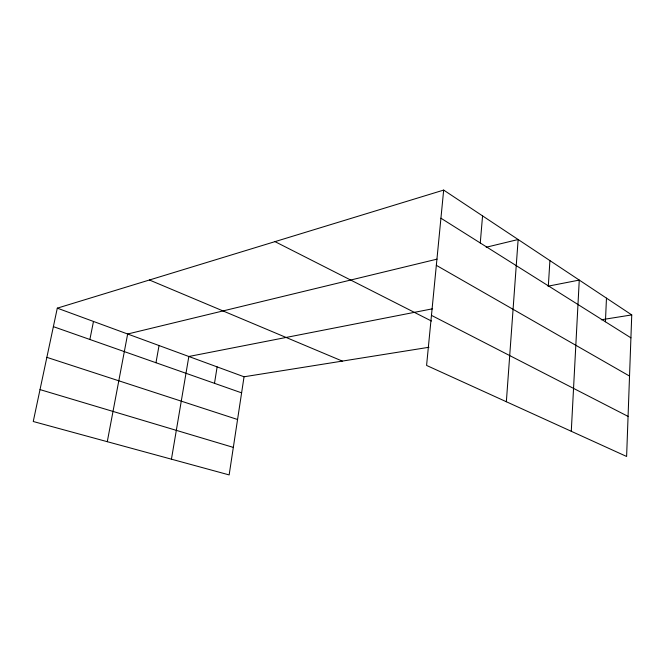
<?xml version="1.0" encoding="UTF-8"?>
<svg xmlns="http://www.w3.org/2000/svg" width="665" height="665" viewBox="0 0 665 665"><rect width="100%" height="100%" fill="white"/><g stroke="black" fill="none" stroke-linecap="round" stroke-linejoin="round"><path stroke-width="1" d="M443.671 190.082L631.75 314.911L626.613 456.473L426.581 365.434L443.671 190.082L57.298 308.153L33.25 421.502L229.151 474.918L244.047 376.781L428.975 347.271M605.424 321.785L606.472 298.136M571.277 431.286L579.265 280.081L547.993 286.199M548.342 285.842L549.913 260.597M506.356 401.743L518.143 239.516L486.19 247.247M480.271 242.974L482.557 215.892M214.496 383.314L217.131 366.889M171.437 459.183L188.835 356.49L432.607 308.784M155.967 362.733L159.043 345.542M107.281 441.685L127.655 334.005L437.063 259.134M89.875 339.474L93.482 321.453M601.268 319.774L631.75 314.911M40.016 389.599L233.324 447.395M46.866 357.346L237.563 419.499M53.375 326.64L241.603 392.857M57.298 308.153L244.047 376.781M149.425 279.998L342.334 361.095M274.994 241.628L431.46 321.037M431.46 315.36L628.068 416.398M436.34 265.327L629.531 376.066M440.928 218.203L630.919 337.845"/></g></svg>
